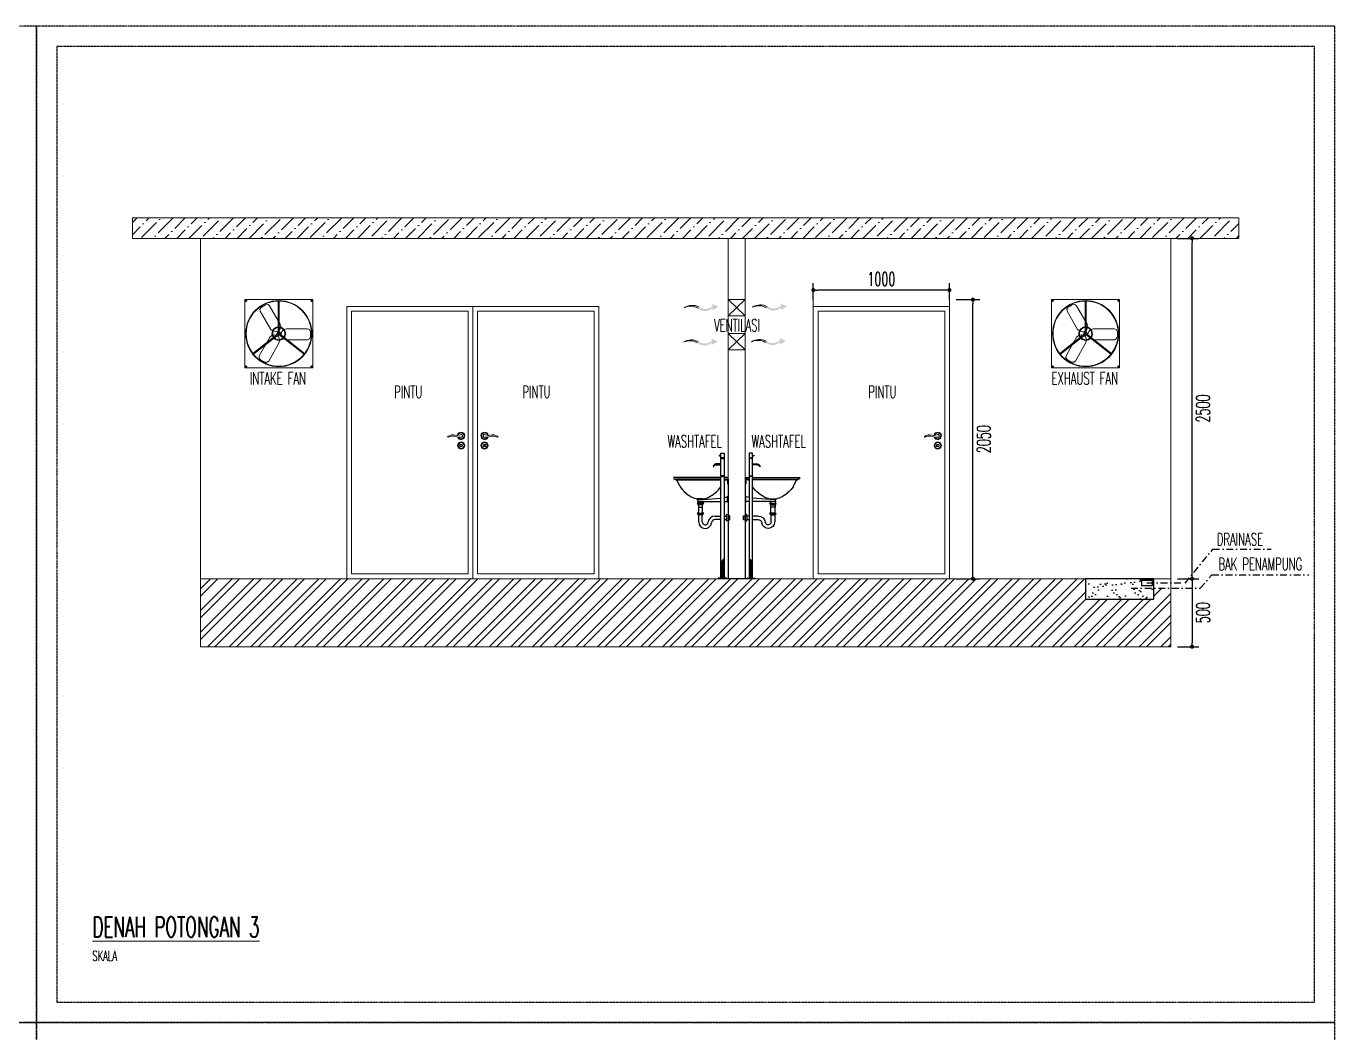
# Model space of a CAD drawing. Header units: millimetres. Extents: x 43312 to 271118, y 7927 to 51490.
# Drawn here: x 76508 to 86118, y 22979 to 30373 of the extents above; entities that cross this region are included whole.
import ezdxf

# ---------------------------------------------------------------- set-up
doc = ezdxf.new("R2010")
doc.units = ezdxf.units.MM
doc.header["$MEASUREMENT"] = 0
doc.linetypes.add('DASHDOT', pattern=[1, 0.5, -0.25, 0, -0.25])
for name, color, linetype, lineweight in [('C NOTASI', 3, 'Continuous', 5), ('inst ME', 7, 'Continuous', 13), ('J', 1, 'Continuous', 13)]:
    doc.layers.add(name, color=color, linetype=linetype, lineweight=lineweight)
doc.styles.add('300', font='rs.shx', dxfattribs={"width": 0.6, "height": 100})
doc.dimstyles.new('300', dxfattribs={"dimtxt": 50, "dimasz": 30, "dimexe": 50, "dimexo": 50, "dimgap": 30, "dimtad": 2, "dimdec": 0, "dimzin": 0, "dimtxsty": '300', "dimblk": 'DOT', "dimcen": 0.2, "dimclrd": 1, "dimclre": 1, "dimclrt": 3, "dimadec": 0, "dimazin": 0, "dimtfac": 1, "dimtdec": 0, "dimtix": 1, "dimtmove": 0, "dimatfit": 3, "dimfxl": 1, "dimtolj": 1, "dimtzin": 0, "dimarcsym": 0})

# ---------------------------------------------------------------- blocks, each defined once
blk = doc.blocks.new('Handle-01')
for centre, radius, start, end in [((-67, -55), 64.6, 70.65, 128.4783), ((-31, 66), 62.1, 256.7903, 291.8405), ((0, 0), 30, 198.0295, 169.9627), ((0, 0), 24, 204.5428, 168.2661), ((0, 0), 12, 259.2556, 132.4302), ((-105, -7), 3.6, 119.1006, 286.7307), ((-70, -64), 62.5, 75.7735, 122.6095), ((-12, 119), 130, 250.5926, 267.9682), ((63, 665), 680, 263.3155, 264.7224)]:
    blk.add_arc(centre, radius, start, end)
blk = doc.blocks.new('_Dot')
at = {"color": 0, "lineweight": -2}
blk.add_line((-0.5, 0), (-1, 0), dxfattribs=at)
at = {"color": 0, "const_width": 0.5}
blk.add_lwpolyline([(-0.25, 0, 1), (0.25, 0, 1)], format="xyb", close=True, dxfattribs=at)
blk = doc.blocks.new('*D32')
at = {"color": 1, "lineweight": -2, "transparency": 16777216}
for p, q in [((82288.4, 28365), (82288.4, 28485.3)), ((83288.4, 28365), (83288.4, 28485.3)), ((83258.4, 28435.3), (82318.4, 28435.3))]:
    blk.add_line(p, q, dxfattribs=at)
at = {"layer": 'Defpoints', "color": 0, "transparency": 16777216}
for p in [(82288.4, 28435.3), (82288.4, 28315), (83288.4, 28315)]:
    blk.add_point(p, dxfattribs=at)
at = {"color": 1, "lineweight": -2, "transparency": 16777216, "xscale": 30, "yscale": 30, "zscale": 30, "rotation": 180}
blk.add_blockref('_Dot', (82288.4, 28435.3), dxfattribs=at)
at = {"color": 1, "lineweight": -2, "transparency": 16777216, "xscale": 30, "yscale": 30, "zscale": 30}
blk.add_blockref('_Dot', (83288.4, 28435.3), dxfattribs=at)
at = {"color": 3, "transparency": 16777216, "insert": (82788.4, 28515.3), "char_height": 100, "attachment_point": 5, "style": '300'}
blk.add_mtext('\\A1;1000', dxfattribs=at)
blk = doc.blocks.new('*D33')
at = {"color": 1, "lineweight": -2, "transparency": 16777216}
for p, q in [((83338.4, 28365), (83510.8, 28365)), ((83460.8, 26345), (83460.8, 28335)), ((83338.4, 26315), (83510.8, 26315))]:
    blk.add_line(p, q, dxfattribs=at)
at = {"layer": 'Defpoints', "color": 0, "transparency": 16777216}
for p in [(83288.4, 28365), (83460.8, 28365), (83288.4, 26315)]:
    blk.add_point(p, dxfattribs=at)
at = {"color": 1, "lineweight": -2, "transparency": 16777216, "xscale": 30, "yscale": 30, "zscale": 30}
for p, rotation in [((83460.8, 28365), 90), ((83460.8, 26315), 270)]:
    blk.add_blockref('_Dot', p, dxfattribs=dict(at, rotation=rotation))
at = {"color": 3, "transparency": 16777216, "insert": (83540.8, 27340), "char_height": 100, "attachment_point": 5, "rotation": 90, "style": '300'}
blk.add_mtext('\\A1;2050', dxfattribs=at)
blk = doc.blocks.new('*D34')
at = {"color": 1, "lineweight": -2, "transparency": 16777216}
for p, q in [((84963.4, 26315), (85119.9, 26315)), ((85069.9, 26285), (85069.9, 25845)), ((84963.4, 25815), (85119.9, 25815))]:
    blk.add_line(p, q, dxfattribs=at)
at = {"layer": 'Defpoints', "color": 0, "transparency": 16777216}
for p in [(84913.4, 26315), (84913.4, 25815), (85069.9, 25815)]:
    blk.add_point(p, dxfattribs=at)
at = {"color": 1, "lineweight": -2, "transparency": 16777216, "xscale": 30, "yscale": 30, "zscale": 30}
for p, rotation in [((85069.9, 26315), 90), ((85069.9, 25815), 270)]:
    blk.add_blockref('_Dot', p, dxfattribs=dict(at, rotation=rotation))
at = {"color": 3, "transparency": 16777216, "insert": (85149.9, 26065), "char_height": 100, "attachment_point": 5, "rotation": 90, "style": '300'}
blk.add_mtext('\\A1;500', dxfattribs=at)
blk = doc.blocks.new('*D35')
at = {"color": 1, "lineweight": -2, "transparency": 16777216}
for p, q in [((84963.4, 28815), (85119.9, 28815)), ((85069.9, 26345), (85069.9, 28785)), ((84963.4, 26315), (85119.9, 26315))]:
    blk.add_line(p, q, dxfattribs=at)
at = {"layer": 'Defpoints', "color": 0, "transparency": 16777216}
for p in [(84913.4, 28815), (85069.9, 28815), (84913.4, 26315)]:
    blk.add_point(p, dxfattribs=at)
at = {"color": 1, "lineweight": -2, "transparency": 16777216, "xscale": 30, "yscale": 30, "zscale": 30}
for p, rotation in [((85069.9, 28815), 90), ((85069.9, 26315), 270)]:
    blk.add_blockref('_Dot', p, dxfattribs=dict(at, rotation=rotation))
at = {"color": 3, "transparency": 16777216, "insert": (85149.9, 27565), "char_height": 100, "attachment_point": 5, "rotation": 90, "style": '300'}
blk.add_mtext('\\A1;2500', dxfattribs=at)
blk = doc.blocks.new('A$C6E2B1FF7')
for p, q in [((0.395, 1.031), (0.384, 1.031)), ((0.395, 1.028), (0.384, 1.028)), ((0.395, 1.01), (0.395, 1.05)), ((0.395, 1.05), (0.425, 1.05)), ((0.425, 1.01), (0.395, 1.01)), ((0.395, 0.86), (0.395, 1.006)), ((0.395, 1.006), (0.425, 1.006)), ((0.397, 1.01), (0.397, 1.006)), ((0.423, 1.01), (0.423, 1.006)), ((0.425, 1.05), (0.425, 1.01)), ((0.425, 1.006), (0.425, 0.86)), ((0.332, 0.94), (0.338, 0.938)), ((0.395, 0.96), (0.355, 0.96)), ((0.355, 0.954), (0.395, 0.954)), ((0.395, 0.848), (0.008, 0.848)), ((0.008, 0.833), (0.016, 0.833)), ((0.395, 0.833), (0.016, 0.833)), ((0.019, 0.827), (0.395, 0.827)), ((0.052, 0.774), (0.031, 0.822)), ((0.425, 0.86), (0.395, 0.86)), ((0.395, 0.004), (0.395, 0.856)), ((0.395, 0.856), (0.425, 0.856)), ((0.397, 0.86), (0.397, 0.856)), ((0.423, 0.86), (0.423, 0.856)), ((0.425, 0.856), (0.425, 0.004)), ((0.443, 0.848), (0.425, 0.848)), ((0.435, 0.833), (0.425, 0.833)), ((0.425, 0.827), (0.44, 0.827)), ((0.425, 0.827), (0.432, 0.827)), ((0.435, 0.833), (0.443, 0.833)), ((0.44, 0.827), (0.451, 0.827)), ((0.443, 0.833), (0.457, 0.833)), ((0.451, 0.827), (0.451, 0.793)), ((0.451, 0.793), (0.457, 0.793)), ((0.457, 0.833), (0.457, 0)), ((0.252, 0.667), (0.199, 0.667)), ((0.203, 0.647), (0.203, 0.662)), ((0.203, 0.662), (0.248, 0.662)), ((0.248, 0.662), (0.395, 0.674)), ((0.425, 0.68), (0.451, 0.686)), ((0.451, 0.641), (0.451, 0.691)), ((0.451, 0.691), (0.457, 0.691)), ((0.197, 0.632), (0.205, 0.626)), ((0.253, 0.632), (0.197, 0.632)), ((0.197, 0.549), (0.205, 0.543)), ((0.209, 0.549), (0.197, 0.549)), ((0.203, 0.647), (0.246, 0.647)), ((0.205, 0.647), (0.205, 0.632)), ((0.205, 0.626), (0.205, 0.619)), ((0.205, 0.626), (0.246, 0.626)), ((0.205, 0.619), (0.208, 0.619)), ((0.208, 0.619), (0.208, 0.598)), ((0.243, 0.619), (0.208, 0.619)), ((0.208, 0.598), (0.209, 0.598)), ((0.209, 0.598), (0.242, 0.598)), ((0.209, 0.598), (0.209, 0.549)), ((0.209, 0.549), (0.242, 0.549)), ((0.242, 0.598), (0.243, 0.598)), ((0.242, 0.549), (0.242, 0.598)), ((0.253, 0.549), (0.242, 0.549)), ((0.243, 0.598), (0.243, 0.619)), ((0.243, 0.619), (0.246, 0.619)), ((0.246, 0.647), (0.395, 0.647)), ((0.246, 0.647), (0.246, 0.632)), ((0.246, 0.626), (0.253, 0.632)), ((0.246, 0.619), (0.246, 0.626)), ((0.246, 0.543), (0.253, 0.549)), ((0.425, 0.646), (0.451, 0.646)), ((0.457, 0.641), (0.451, 0.641)), ((0.205, 0.543), (0.205, 0.535)), ((0.205, 0.543), (0.246, 0.543)), ((0.205, 0.535), (0.21, 0.535)), ((0.24, 0.535), (0.21, 0.535)), ((0.21, 0.535), (0.21, 0.475)), ((0.24, 0.535), (0.246, 0.535)), ((0.24, 0.475), (0.24, 0.535)), ((0.246, 0.535), (0.246, 0.543)), ((0.348, 0.524), (0.395, 0.524)), ((0.395, 0.494), (0.348, 0.494)), ((0.425, 0.524), (0.444, 0.524)), ((0.444, 0.494), (0.425, 0.494)), ((0.444, 0.524), (0.444, 0.536)), ((0.444, 0.536), (0.457, 0.536)), ((0.444, 0.524), (0.444, 0.494)), ((0.444, 0.483), (0.444, 0.494)), ((0.457, 0.483), (0.444, 0.483)), ((0.457, 0.536), (0.457, 0.483)), ((0.472, 0.526), (0.457, 0.526)), ((0.457, 0.51), (0.472, 0.51)), ((0.457, 0.492), (0.472, 0.492)), ((0.472, 0.492), (0.472, 0.526)), ((0.399, 0.004), (0.399, 0.139)), ((0.402, 0.004), (0.402, 0.143)), ((0.405, 0.004), (0.405, 0.148)), ((0.41, 0.004), (0.41, 0.153)), ((0.419, 0.004), (0.419, 0.162)), ((0.447, 0.004), (0.375, 0.004)), ((0.375, 0.004), (0.375, 0)), ((0.447, 0), (0.447, 0.004))]:
    blk.add_line(p, q)
for centre, radius, start, end in [((0.355, 0.937), 0.0227, 88.6757, 172.7204), ((0.358, 0.934), 0.0198, 97.0492, 169.4794), ((0.008, 0.841), 0.00774, 90, 270), ((0.021, 0.832), 0.00515, 166.683, 249.3475), ((0.016, 0.805), 0.0225, 49.2504, 75.1216), ((0.252, 0.9), 0.236, 212.2444, 231.4845), ((0.199, 0.9), 0.236, 308.5155, 326.2119), ((0.435, 0.805), 0.0225, 104.8784, 114.4741), ((0.43, 0.832), 0.00515, 290.6525, 13.317), ((0.443, 0.841), 0.00774, 270, 90), ((0.261, 0.905), 0.246, 230.5265, 255.486), ((0.195, 0.657), 0.0106, 26.899, 68.7989), ((0.255, 0.658), 0.0103, 110.6393, 153.6628), ((0.19, 0.905), 0.246, 284.514, 309.4735), ((0.265, 0.475), 0.0541, 180, 352.7326), ((0.265, 0.475), 0.0241, 180, 352.7326), ((0.348, 0.464), 0.06, 90, 172.7326), ((0.348, 0.464), 0.03, 90, 172.7326), ((0.519, 0.052), 0.149, 128.9796, 146.204)]:
    blk.add_arc(centre, radius, start, end)
blk.add_ellipse((0.384, 1.03), major_axis=(0, -0.0015), ratio=0.505358, start_param=3.141593, end_param=6.283185)

msp = doc.modelspace()

# ---------------------------------------------------------------- hatches: boundary and pattern name
h = msp.add_hatch()
h.set_pattern_fill('AR-SAND', color=256, scale=50, angle=360)
h.paths.add_polyline_path([(84788.4, 26305), (84778.4, 26305), (84778.4, 26265), (84698.4, 26265), (84698.4, 26305), (84688.4, 26305), (84688.4, 26315), (84288.4, 26315), (84288.4, 26165), (84788.4, 26165)])
at = {"layer": 'inst ME'}
h = msp.add_hatch(dxfattribs=at)
h.set_pattern_fill('ANSI36', color=4, scale=500)
h.set_pattern_definition([(45, (75301, -52960.335), (33.14563, 121.53398), [156.25, -31.25, 0, -31.25])])
h.paths.add_polyline_path([(77288.4, 28965), (85413.4, 28965), (85413.4, 28815), (84913.4, 28815), (77288.4, 28815)])
h = msp.add_hatch(color=4, dxfattribs=at)
h.dxf.hatch_style = 1
h.paths.add_polyline_path([(81548.1, 28286.2), (81550.7, 28304.8, -0.398617), (81443.8, 28301.1, 0.256098), (81340.1, 28305.7, -0.254419), (81447.8, 28311.7, 0.347199), (81550.7, 28316.9), (81541.6, 28332.4), (81592.5, 28313.5)])
h = msp.add_hatch(color=4, dxfattribs=at)
h.dxf.hatch_style = 1
h.paths.add_polyline_path([(82050.3, 28289.3), (82052.9, 28308, -0.398617), (81946, 28304.2, 0.256098), (81842.3, 28308.8, -0.254419), (81950, 28314.9, 0.347199), (82052.9, 28320), (82043.8, 28335.5), (82094.7, 28316.6)])
h = msp.add_hatch(color=4, dxfattribs=at)
h.dxf.hatch_style = 1
h.paths.add_polyline_path([(81543.1, 28032.2), (81545.7, 28050.8, -0.398617), (81438.8, 28047, 0.256098), (81335.2, 28051.7, -0.254419), (81442.9, 28057.7, 0.347199), (81545.7, 28062.9), (81536.6, 28078.4), (81587.6, 28059.4)])
h = msp.add_hatch(color=4, dxfattribs=at)
h.dxf.hatch_style = 1
h.paths.add_polyline_path([(82042.3, 28035.4), (82044.9, 28054, -0.398617), (81938, 28050.2, 0.256098), (81834.4, 28054.9, -0.254419), (81942.1, 28060.9, 0.347199), (82044.9, 28066), (82035.8, 28081.5), (82086.8, 28062.6)])
h = msp.add_hatch(dxfattribs=at)
h.set_pattern_fill('ANSI32', color=129, scale=300)
h.paths.add_polyline_path([(84913.4, 26245.6), (84788.4, 26245.6), (84788.4, 26165), (84288.4, 26165), (84288.4, 26315), (77788.4, 26315), (77788.4, 25815), (84913.4, 25815)])

# ---------------------------------------------------------------- linework, layer by layer
at = {"linetype": 'DASHDOT'}
for points in [[(67048.4, 23054.3), (76583.4, 23054.3), (76583.4, 30373.4), (67048.4, 30373.4)], [(76583.4, 23054.3), (86118.4, 23054.3), (86118.4, 30373.4), (76583.4, 30373.4)], [(76733.4, 23204.3), (85968.4, 23204.3), (85968.4, 30223.4), (76733.4, 30223.4)], [(67048.4, 15735.3), (76583.4, 15735.3), (76583.4, 23054.3), (67048.4, 23054.3)], [(76583.4, 15735.3), (86118.4, 15735.3), (86118.4, 23054.3), (76583.4, 23054.3)]]:
    msp.add_lwpolyline(points, close=True, dxfattribs=at)
for points in [[(78121.2, 28357.1), (78117.8, 28357.1)], [(78121.2, 28357.1), (78117.8, 28357.1)], [(78121.2, 28355.1), (78117.8, 28355.1)], [(78121.2, 28355.1), (78117.8, 28355.1)], [(78121.2, 28357.1), (78121.2, 28360.6)], [(78121.2, 28357.1), (78121.2, 28360.6)], [(78121.2, 28355.1), (78121.2, 28351.7)], [(78121.2, 28355.1), (78121.2, 28351.7)], [(78123.2, 28357.1), (78123.2, 28360.6)], [(78123.2, 28357.1), (78123.2, 28360.6)], [(78123.2, 28357.1), (78126.7, 28357.1)], [(78123.2, 28357.1), (78126.7, 28357.1)], [(78123.2, 28355.1), (78123.2, 28351.7)], [(78123.2, 28355.1), (78123.2, 28351.7)], [(78123.2, 28355.1), (78126.7, 28355.1)], [(78123.2, 28355.1), (78126.7, 28355.1)], [(78603.7, 28357.1), (78600.2, 28357.1)], [(78603.7, 28357.1), (78600.2, 28357.1)], [(78603.7, 28355.1), (78600.2, 28355.1)], [(78603.7, 28355.1), (78600.2, 28355.1)], [(78603.7, 28357.1), (78603.7, 28360.6)], [(78603.7, 28357.1), (78603.7, 28360.6)], [(78603.7, 28355.1), (78603.7, 28351.7)], [(78603.7, 28355.1), (78603.7, 28351.7)], [(78605.7, 28357.1), (78605.7, 28360.6)], [(78605.7, 28357.1), (78605.7, 28360.6)], [(78605.7, 28357.1), (78609.2, 28357.1)], [(78605.7, 28357.1), (78609.2, 28357.1)], [(78605.7, 28355.1), (78609.2, 28355.1)], [(78605.7, 28355.1), (78609.2, 28355.1)], [(78605.7, 28355.1), (78605.7, 28351.7)], [(78605.7, 28355.1), (78605.7, 28351.7)], [(81788.4, 28365), (81663.4, 28245)], [(81788.4, 28245), (81663.4, 28365)], [(84046.1, 28357.1), (84042.7, 28357.1)], [(84046.1, 28357.1), (84042.7, 28357.1)], [(84046.1, 28355.1), (84042.7, 28355.1)], [(84046.1, 28355.1), (84042.7, 28355.1)], [(84046.1, 28357.1), (84046.1, 28360.6)], [(84046.1, 28357.1), (84046.1, 28360.6)], [(84046.1, 28355.1), (84046.1, 28351.7)], [(84046.1, 28355.1), (84046.1, 28351.7)], [(84048.1, 28357.1), (84048.1, 28360.6)], [(84048.1, 28357.1), (84048.1, 28360.6)], [(84048.1, 28357.1), (84051.6, 28357.1)], [(84048.1, 28357.1), (84051.6, 28357.1)], [(84048.1, 28355.1), (84048.1, 28351.7)], [(84048.1, 28355.1), (84048.1, 28351.7)], [(84048.1, 28355.1), (84051.6, 28355.1)], [(84048.1, 28355.1), (84051.6, 28355.1)], [(84528.6, 28357.1), (84525.2, 28357.1)], [(84528.6, 28357.1), (84525.2, 28357.1)], [(84528.6, 28355.1), (84525.2, 28355.1)], [(84528.6, 28355.1), (84525.2, 28355.1)], [(84528.6, 28357.1), (84528.6, 28360.6)], [(84528.6, 28357.1), (84528.6, 28360.6)], [(84528.6, 28355.1), (84528.6, 28351.7)], [(84528.6, 28355.1), (84528.6, 28351.7)], [(84530.6, 28357.1), (84530.6, 28360.6)], [(84530.6, 28357.1), (84530.6, 28360.6)], [(84530.6, 28357.1), (84534.1, 28357.1)], [(84530.6, 28357.1), (84534.1, 28357.1)], [(84530.6, 28355.1), (84534.1, 28355.1)], [(84530.6, 28355.1), (84534.1, 28355.1)], [(84530.6, 28355.1), (84530.6, 28351.7)], [(84530.6, 28355.1), (84530.6, 28351.7)], [(81788.4, 28115), (81663.4, 27995)], [(81788.4, 27995), (81663.4, 28115)], [(78121.2, 27874.8), (78117.8, 27874.8)], [(78121.2, 27874.8), (78117.8, 27874.8)], [(78121.2, 27872.8), (78117.8, 27872.8)], [(78121.2, 27872.8), (78117.8, 27872.8)], [(78121.2, 27874.8), (78121.2, 27878.3)], [(78121.2, 27874.8), (78121.2, 27878.3)], [(78121.2, 27872.8), (78121.2, 27869.4)], [(78121.2, 27872.8), (78121.2, 27869.4)], [(78123.2, 27874.8), (78123.2, 27878.3)], [(78123.2, 27874.8), (78123.2, 27878.3)], [(78123.2, 27874.8), (78126.7, 27874.8)], [(78123.2, 27874.8), (78126.7, 27874.8)], [(78123.2, 27872.8), (78123.2, 27869.4)], [(78123.2, 27872.8), (78123.2, 27869.4)], [(78123.2, 27872.8), (78126.7, 27872.8)], [(78123.2, 27872.8), (78126.7, 27872.8)], [(78603.7, 27874.8), (78600.2, 27874.8)], [(78603.7, 27874.8), (78600.2, 27874.8)], [(78603.7, 27872.8), (78600.2, 27872.8)], [(78603.7, 27872.8), (78600.2, 27872.8)], [(78603.7, 27874.8), (78603.7, 27878.3)], [(78603.7, 27874.8), (78603.7, 27878.3)], [(78603.7, 27872.8), (78603.7, 27869.4)], [(78603.7, 27872.8), (78603.7, 27869.4)], [(78605.7, 27874.8), (78605.7, 27878.3)], [(78605.7, 27874.8), (78605.7, 27878.3)], [(78605.7, 27874.8), (78609.2, 27874.8)], [(78605.7, 27874.8), (78609.2, 27874.8)], [(78605.7, 27872.8), (78609.2, 27872.8)], [(78605.7, 27872.8), (78609.2, 27872.8)], [(78605.7, 27872.8), (78605.7, 27869.4)], [(78605.7, 27872.8), (78605.7, 27869.4)], [(84046.1, 27874.8), (84042.7, 27874.8)], [(84046.1, 27874.8), (84042.7, 27874.8)], [(84046.1, 27872.8), (84042.7, 27872.8)], [(84046.1, 27872.8), (84042.7, 27872.8)], [(84046.1, 27874.8), (84046.1, 27878.3)], [(84046.1, 27874.8), (84046.1, 27878.3)], [(84046.1, 27872.8), (84046.1, 27869.4)], [(84046.1, 27872.8), (84046.1, 27869.4)], [(84048.1, 27874.8), (84048.1, 27878.3)], [(84048.1, 27874.8), (84048.1, 27878.3)], [(84048.1, 27874.8), (84051.6, 27874.8)], [(84048.1, 27874.8), (84051.6, 27874.8)], [(84048.1, 27872.8), (84048.1, 27869.4)], [(84048.1, 27872.8), (84048.1, 27869.4)], [(84048.1, 27872.8), (84051.6, 27872.8)], [(84048.1, 27872.8), (84051.6, 27872.8)], [(84528.6, 27874.8), (84525.2, 27874.8)], [(84528.6, 27874.8), (84525.2, 27874.8)], [(84528.6, 27872.8), (84525.2, 27872.8)], [(84528.6, 27872.8), (84525.2, 27872.8)], [(84528.6, 27874.8), (84528.6, 27878.3)], [(84528.6, 27874.8), (84528.6, 27878.3)], [(84528.6, 27872.8), (84528.6, 27869.4)], [(84528.6, 27872.8), (84528.6, 27869.4)], [(84530.6, 27874.8), (84530.6, 27878.3)], [(84530.6, 27874.8), (84530.6, 27878.3)], [(84530.6, 27874.8), (84534.1, 27874.8)], [(84530.6, 27874.8), (84534.1, 27874.8)], [(84530.6, 27872.8), (84534.1, 27872.8)], [(84530.6, 27872.8), (84534.1, 27872.8)], [(84530.6, 27872.8), (84530.6, 27869.4)], [(84530.6, 27872.8), (84530.6, 27869.4)], [(81788.4, 26315), (81663.4, 26315)], [(84288.4, 26315), (84288.4, 26165), (84788.4, 26165), (84788.4, 26315), (84288.4, 26315)], [(84688.4, 26315), (84688.4, 26305), (84698.4, 26305), (84788.4, 26305), (84788.4, 26315), (84688.4, 26315)], [(84698.4, 26305), (84698.4, 26265), (84778.4, 26265), (84778.4, 26305), (84698.4, 26305)]]:
    msp.add_lwpolyline(points)
at = {"color": 3, "linetype": 'DASHDOT', "ltscale": 100}
for points in [[(84738.4, 26285), (85019.6, 26283.4), (85222.4, 26531.5), (85651.6, 26533)], [(84622.2, 26245.6), (85129.8, 26245.6), (85216.3, 26343.9), (85927.4, 26343.9)]]:
    msp.add_lwpolyline(points, dxfattribs=at)
for centre in [(78122.2, 28356.1), (78604.7, 28356.1), (84047.1, 28356.1), (84529.6, 28356.1), (78122.2, 27873.8), (78604.7, 27873.8), (84047.1, 27873.8), (84529.6, 27873.8)]:
    msp.add_circle(centre, 4.56)
for centre, start, end in [((78122.2, 28356.1), 104.00845, 165.99155), ((78122.2, 28356.1), 194.00845, 255.99155), ((78122.2, 28356.1), 14.00845, 75.99155), ((78122.2, 28356.1), 284.00845, 345.99155), ((78604.7, 28356.1), 104.00845, 165.99155), ((78604.7, 28356.1), 194.00845, 255.99155), ((78604.7, 28356.1), 14.00845, 75.99155), ((78604.7, 28356.1), 284.00845, 345.99155), ((84047.1, 28356.1), 104.00845, 165.99155), ((84047.1, 28356.1), 194.00845, 255.99155), ((84047.1, 28356.1), 14.00845, 75.99155), ((84047.1, 28356.1), 284.00845, 345.99155), ((84529.6, 28356.1), 104.00845, 165.99155), ((84529.6, 28356.1), 194.00845, 255.99155), ((84529.6, 28356.1), 14.00845, 75.99155), ((84529.6, 28356.1), 284.00845, 345.99155), ((78122.2, 27873.8), 104.00845, 165.99155), ((78122.2, 27873.8), 194.00845, 255.99155), ((78122.2, 27873.8), 14.00845, 75.99155), ((78122.2, 27873.8), 284.00845, 345.99155), ((78604.7, 27873.8), 104.00845, 165.99155), ((78604.7, 27873.8), 194.00845, 255.99155), ((78604.7, 27873.8), 14.00845, 75.99155), ((78604.7, 27873.8), 284.00845, 345.99155), ((84047.1, 27873.8), 104.00845, 165.99155), ((84047.1, 27873.8), 194.00845, 255.99155), ((84047.1, 27873.8), 14.00845, 75.99155), ((84047.1, 27873.8), 284.00845, 345.99155), ((84529.6, 27873.8), 104.00845, 165.99155), ((84529.6, 27873.8), 194.00845, 255.99155), ((84529.6, 27873.8), 14.00845, 75.99155), ((84529.6, 27873.8), 284.00845, 345.99155)]:
    msp.add_arc(centre, 4.13, start, end)
at = {"layer": 'inst ME'}
for points in [[(77288.4, 28965), (85413.4, 28965)], [(77788.4, 28815), (77288.4, 28815), (77288.4, 28965), (77788.4, 28965)], [(84913.4, 28815), (85413.4, 28815), (85413.4, 28965), (84913.4, 28965)], [(77288.4, 28815), (85413.4, 28815)], [(77788.4, 28815), (77288.4, 28815)], [(77788.4, 28815), (77788.4, 25815)], [(81663.4, 28815), (81663.4, 26315)], [(81663.4, 26315), (81663.4, 28815)], [(81788.4, 28815), (81788.4, 26315)], [(84913.4, 28815), (84913.4, 25815)], [(78359.8, 28354.3), (78359.8, 28118.7)], [(78367.1, 28354.3), (78367.1, 28118.7)], [(81663.4, 28365), (81788.4, 28365)], [(82288.4, 28365), (82288.4, 26315)], [(83288.4, 28365), (83288.4, 26315)], [(84284.8, 28354.3), (84284.8, 28118.7)], [(84292, 28354.3), (84292, 28118.7)], [(78304.5, 28145.8), (78226.8, 28280.1), (78224.9, 28294.4), (78236.3, 28310.6), (78264.7, 28327.1), (78284.4, 28328.8), (78295.9, 28320), (78373.6, 28185.7), (78377.1, 28165.3), (78376.6, 28163.2)], [(82288.4, 28315), (83288.4, 28315)], [(84229.5, 28145.8), (84151.7, 28280.1), (84149.9, 28294.4), (84161.2, 28310.6), (84189.6, 28327.1), (84209.4, 28328.8), (84220.8, 28320), (84298.6, 28185.7), (84302, 28165.3), (84301.5, 28163.2)], [(78375.2, 28158.2), (78372.1, 28146.4), (78367.1, 28141.1)], [(81788.4, 28245), (81663.4, 28245)], [(84300.2, 28158.2), (84297, 28146.4), (84292, 28141.1)], [(78173.4, 27969.5), (78358.3, 28115.5)], [(78177.9, 27963.8), (78362.8, 28109.8)], [(78275.2, 28049.9), (78296.7, 28088), (78312.5, 28101.3), (78315.1, 28102.1)], [(78317.6, 28134.9), (78304.5, 28145.8)], [(78320.1, 28103.5), (78331.4, 28106.6), (78343.5, 28103.8)], [(78359.8, 28133.5), (78358.5, 28132.1), (78339.4, 28127.5), (78322, 28132.1)], [(78351.6, 28101), (78364.3, 28088), (78369.1, 28070.5)], [(78549, 27963.8), (78364.1, 28109.8)], [(78368.9, 28065.3), (78366.2, 28048.7)], [(78553.5, 27969.5), (78368.6, 28115.5)], [(78382.6, 28104.5), (78380.8, 28110.6), (78386.3, 28129.5), (78399.1, 28142.2)], [(78395, 28083.1), (78386.3, 28091.7), (78386.1, 28092.5)], [(78408.4, 28074.9), (78400.2, 28077.9), (78398.7, 28079.5)], [(78403.7, 28144.7), (78419.6, 28150.6)], [(78419.6, 28150.6), (78574.8, 28150.6), (78588.1, 28145), (78596.5, 28127.1), (78596.5, 28094.2), (78588.1, 28076.3), (78574.8, 28070.7), (78425.3, 28070.7)], [(81663.4, 28115), (81788.4, 28115)], [(84098.3, 27969.5), (84283.2, 28115.5)], [(84102.8, 27963.8), (84287.7, 28109.8)], [(84200.1, 28049.9), (84221.7, 28088), (84237.5, 28101.3), (84240.1, 28102.1)], [(84242.5, 28134.9), (84229.5, 28145.8)], [(84245.1, 28103.5), (84256.3, 28106.6), (84268.4, 28103.8)], [(84284.8, 28133.5), (84283.5, 28132.1), (84264.3, 28127.5), (84247, 28132.1)], [(84276.6, 28101), (84289.2, 28088), (84294.1, 28070.5)], [(84474, 27963.8), (84289.1, 28109.8)], [(84293.8, 28065.3), (84291.1, 28048.7)], [(84478.5, 27969.5), (84293.6, 28115.5)], [(84307.5, 28104.5), (84305.7, 28110.6), (84311.3, 28129.5), (84324, 28142.2)], [(84319.9, 28083.1), (84311.3, 28091.7), (84311.1, 28092.5)], [(84333.3, 28074.9), (84325.1, 28077.9), (84323.6, 28079.5)], [(84328.6, 28144.7), (84344.5, 28150.6)], [(84344.5, 28150.6), (84499.7, 28150.6), (84513, 28145), (84521.4, 28127.1), (84521.4, 28094.2), (84513, 28076.3), (84499.7, 28070.7), (84350.3, 28070.7)], [(78366.2, 28048.7), (78289.8, 27913.6), (78278.4, 27904.8), (78258.7, 27906.3), (78230.1, 27922.5), (78218.6, 27938.6), (78220.3, 27952.9), (78265.7, 28033.2)], [(81788.4, 27995), (81663.4, 27995)], [(84291.1, 28048.7), (84214.7, 27913.6), (84203.4, 27904.8), (84183.6, 27906.3), (84155, 27922.5), (84143.5, 27938.6), (84145.3, 27952.9), (84190.7, 28033.2)], [(77788.4, 26315), (84913.4, 26315)], [(77788.4, 25815), (84913.4, 25815)]]:
    msp.add_lwpolyline(points, dxfattribs=at)
for points in [[(78613.5, 28365), (78113.5, 28365), (78113.5, 27865), (78613.5, 27865)], [(84538.4, 28365), (84038.4, 28365), (84038.4, 27865), (84538.4, 27865)], [(79788.4, 26315), (78863.5, 26315), (78863.5, 28315), (79788.4, 28315)], [(79753.4, 26350), (78898.5, 26350), (78898.5, 28280), (79753.4, 28280)], [(80713.5, 28315), (79788.4, 28315), (79788.4, 26315), (80713.5, 26315)], [(80678.5, 28280), (79823.4, 28280), (79823.4, 26350), (80678.5, 26350)], [(83288.4, 28315), (82288.4, 28315), (82288.4, 26315), (83288.4, 26315)], [(83253.4, 28280), (82323.4, 28280), (82323.4, 26350), (83253.4, 26350)]]:
    msp.add_lwpolyline(points, close=True, dxfattribs=at)
for centre, radius in [((78363.5, 28115), 242.9), ((78363.5, 28115), 239.3), ((84288.4, 28115), 242.9), ((84288.4, 28115), 239.3), ((78363.5, 28115), 5.19), ((84288.4, 28115), 5.19)]:
    msp.add_circle(centre, radius, dxfattribs=at)
for centre, radius, start, end in [((81399.5, 28209.7), 112.9, 64.64743, 121.74466), ((81387.7, 28208.9), 107.9, 58.70588, 116.16437), ((81901.7, 28212.9), 112.9, 64.64743, 121.74466), ((81889.9, 28212), 107.9, 58.70588, 116.16437), ((78363.5, 28115), 50, 94.15565, 214.13644), ((78363.5, 28115), 44.8, 94.63494, 213.65715), ((78363.5, 28115), 50, 325.86356, 85.84435), ((78363.5, 28115), 44.8, 326.34285, 85.36506), ((84288.4, 28115), 50, 94.15565, 214.13644), ((84288.4, 28115), 44.8, 94.63494, 213.65715), ((84288.4, 28115), 50, 325.86356, 85.84435), ((84288.4, 28115), 44.8, 326.34285, 85.36506), ((78363.5, 28115), 50, 222.44774, 317.55226), ((78363.5, 28115), 44.8, 222.92703, 317.07297), ((78363.5, 28115), 13.8, 105.24177, 203.05032), ((78363.5, 28115), 13.8, 233.53386, 306.46614), ((78363.5, 28115), 13.8, 336.94968, 74.75823), ((81394.5, 27955.7), 112.9, 64.64743, 121.74466), ((81382.7, 27954.8), 107.9, 58.70588, 116.16437), ((81893.7, 27958.9), 112.9, 64.64743, 121.74466), ((81881.9, 27958), 107.9, 58.70588, 116.16437), ((84288.4, 28115), 50, 222.44774, 317.55226), ((84288.4, 28115), 44.8, 222.92703, 317.07297), ((84288.4, 28115), 13.8, 105.24177, 203.05032), ((84288.4, 28115), 13.8, 233.53386, 306.46614), ((84288.4, 28115), 13.8, 336.94968, 74.75823)]:
    msp.add_arc(centre, radius, start, end, dxfattribs=at)
at = {"layer": 'J'}
for p, q in [((79702.4, 27286), (79702.4, 27300.9)), ((79874.4, 27286), (79874.4, 27300.9)), ((83202.5, 27286), (83202.5, 27300.9))]:
    msp.add_line(p, q, dxfattribs=at)
for centre in [(79702.4, 27293.5), (83202.5, 27293.5)]:
    msp.add_ellipse(centre, major_axis=(19.1, 19.1), ratio=1, dxfattribs=at)
for centre, major_axis in [((79702.4, 27293.5), (-15.3, 15.3)), ((79702.4, 27293.5), (-7.64, 7.64)), ((83202.5, 27293.5), (-15.3, 15.3)), ((83202.5, 27293.5), (-7.64, 7.64))]:
    msp.add_ellipse(centre, major_axis=major_axis, ratio=1, start_param=1.570796326794897, end_param=7.853981633974483, dxfattribs=at)
at = {"layer": 'J', "extrusion": (0, 0, -1)}
msp.add_ellipse((79874.4, 27293.5), major_axis=(-19.1, 19.1), ratio=1, dxfattribs=at)
for major_axis in [(15.3, 15.3), (7.64, 7.64)]:
    msp.add_ellipse((79874.4, 27293.5), major_axis=major_axis, ratio=1, start_param=1.570796326794897, end_param=7.853981633974483, dxfattribs=at)

# ---------------------------------------------------------------- block references
at = {"color": 7, "yscale": 877.7777777777777, "zscale": 877.7777777777777}
for p, xscale in [((81261.9, 26315), 877.7777777777777), ((82190, 26315), -877.7777777777777)]:
    msp.add_blockref('A$C6E2B1FF7', p, dxfattribs=dict(at, xscale=xscale))
at = {"layer": 'J', "extrusion": (0, 0, -1), "yscale": 0.8998638043971724, "zscale": -0.8998638043971724}
for p, xscale in [((-79702.4, 27364.3), -0.8998638043971724), ((-79874.4, 27364.3), 0.8998638043971724), ((-83202.5, 27364.3), -0.8998638043971724)]:
    msp.add_blockref('Handle-01', p, dxfattribs=dict(at, xscale=xscale))

# ---------------------------------------------------------------- texts
at = {"layer": 'C NOTASI', "color": 3, "char_height": 90, "width": 569.052, "attachment_point": 5, "style": '300'}
for s, insert in [('\\A1;{\\C256;VENTILASI}', (81728.8, 28176.8)), ('\\A1;{\\C256;INTAKE FAN}', (78357.1, 27785.9)), ('\\A1;EXHAUST FAN', (84282.1, 27785.9)), ('\\A1;PINTU', (79314.1, 27687.2)), ('\\A1;PINTU', (80255.5, 27687.2)), ('\\A1;{\\C256;PINTU}', (82795.7, 27687.2)), ('\\A1;{\\C256;WASHTAFEL}', (81417.5, 27324.2)), ('\\A1;{\\C256;WASHTAFEL}', (82034.3, 27324.2))]:
    msp.add_mtext(s, dxfattribs=dict(at, insert=insert))
at = {"layer": 'inst ME', "color": 3, "attachment_point": 5, "style": '300'}
for s, insert, char_height, width in [('\\A1;DRAINASE', (85421.6, 26605), 90, 365.812), ('\\A1;BAK PENAMPUNG', (85571.5, 26422.3), 90, 706.214), ('\\A1;\\pxql;{\\LDENAH POTONGAN 3\\P\\H0.5x;\\lSKALA}', (79090.7, 23669.7), 150, 4192.106)]:
    msp.add_mtext(s, dxfattribs=dict(at, insert=insert, char_height=char_height, width=width))

# ---------------------------------------------------------------- dimensions: what is measured, and where the dimension line sits
for base, p1, p2, angle, picture, middle in [((85069.9, 28815), (84913.4, 26315), (84913.4, 28815), 90, '*D35', (85149.9, 27565)), ((82288.4, 28435.3), (83288.4, 28315), (82288.4, 28315), 180, '*D32', (82788.4, 28515.3)), ((83460.8, 28365), (83288.4, 26315), (83288.4, 28365), 90, '*D33', (83540.8, 27340)), ((85069.9, 25815), (84913.4, 26315), (84913.4, 25815), 90, '*D34', (85149.9, 26065))]:
    dim = msp.add_linear_dim(base=base, p1=p1, p2=p2, angle=angle, dimstyle='300')
    dim.commit()
    dim.dimension.update_dxf_attribs({"geometry": picture, "text_midpoint": middle})

doc.saveas('drawing.dxf')
